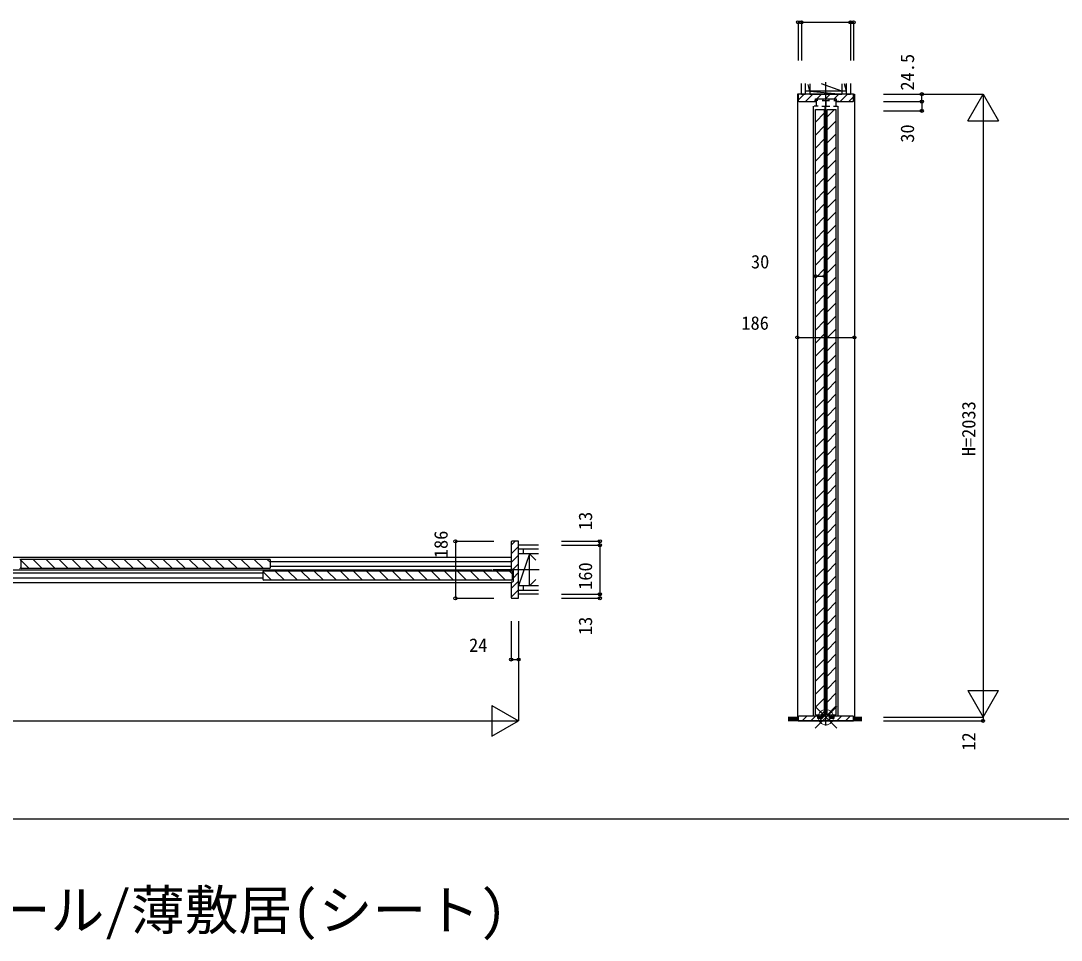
# Model space of a CAD drawing. Units: millimetres, scale not verified. Extents: x -14341 to 14340, y -10000 to 10000.
# Drawn here: x -839 to 2555, y -7148 to -4148 of the extents above; entities that cross this region are included whole.
import ezdxf
from ezdxf.enums import TextEntityAlignment as Align

# ---------------------------------------------------------------- set-up
doc = ezdxf.new("R2010")
doc.units = ezdxf.units.MM
doc.header["$LTSCALE"] = 50
for name, color, linetype in [('0-0_0', 7, 'Continuous'), ('0-2_YKK_B1', 4, 'Continuous'), ('0-3_YKK_C1', 4, 'Continuous'), ('0-4_YKK_F1', 7, 'Continuous'), ('0-6_YKK_N1', 2, 'Continuous'), ('0-7_YKK_Z1', 7, 'Continuous')]:
    doc.layers.add(name, color=color, linetype=linetype)
doc.layers.add('0-5_YKK_IN', color=1, linetype='Continuous', lineweight=18)
doc.styles.add('ＭＳ ゴシック', font='')
doc.styles.get('ＭＳ ゴシック').set_extended_font_data('MS Gothic')

msp = doc.modelspace()

# ---------------------------------------------------------------- linework, layer by layer
at = {"layer": '0-2_YKK_B1'}
for p, q in [((760.52, -5859.22), (773.33, -5846.4)), ((760.52, -5848.4), (760.52, -5936.4)), ((760.52, -5887.5), (784.52, -5863.5)), ((784.52, -6019.4), (784.52, -5859.4)), ((-2438.48, -5897.9), (760.52, -5897.9)), ((760.52, -5915.78), (784.52, -5891.78)), ((-838.98, -5908.7), (-838.98, -5932.1)), ((-838.98, -5908.7), (-838.98, -5932.1)), ((-811.31, -5935.4), (-838.87, -5907.84)), ((-28.28, -5905.4), (-835.68, -5905.4)), ((-28.28, -5935.4), (-835.68, -5935.4)), ((-768.89, -5935.4), (-798.89, -5905.4)), ((-726.46, -5935.4), (-756.46, -5905.4)), ((-684.03, -5935.4), (-714.03, -5905.4)), ((-641.61, -5935.4), (-671.61, -5905.4)), ((-599.18, -5935.4), (-629.18, -5905.4)), ((-556.75, -5935.4), (-586.75, -5905.4)), ((-514.33, -5935.4), (-544.33, -5905.4)), ((-471.9, -5935.4), (-501.9, -5905.4)), ((-429.47, -5935.4), (-459.47, -5905.4)), ((-387.05, -5935.4), (-417.05, -5905.4)), ((-344.62, -5935.4), (-374.62, -5905.4)), ((-302.19, -5935.4), (-332.19, -5905.4)), ((-259.77, -5935.4), (-289.77, -5905.4)), ((-217.34, -5935.4), (-247.34, -5905.4)), ((-174.92, -5935.4), (-204.92, -5905.4)), ((-132.49, -5935.4), (-162.49, -5905.4)), ((-90.06, -5935.4), (-120.06, -5905.4)), ((-47.64, -5935.4), (-77.64, -5905.4)), ((-24.98, -5915.63), (-35.21, -5905.4)), ((-24.98, -5932.1), (-24.98, -5908.7)), ((-24.98, -5911.9), (760.52, -5911.9)), ((760.52, -5928.9), (-24.98, -5928.9)), ((761.52, -5937.4), (764.52, -5937.4)), ((766.23, -5938.36), (784.52, -5920.07)), ((-1628.48, -5949.9), (-49.48, -5949.9)), ((-49.48, -5966.9), (-1628.48, -5966.9)), ((-49.48, -5946.7), (-49.48, -5970.1)), ((-21.31, -5973.4), (-49.24, -5945.47)), ((761.72, -5943.4), (-46.18, -5943.4)), ((21.11, -5973.4), (-8.89, -5943.4)), ((63.54, -5973.4), (33.54, -5943.4)), ((105.97, -5973.4), (75.97, -5943.4)), ((148.39, -5973.4), (118.39, -5943.4)), ((190.82, -5973.4), (160.82, -5943.4)), ((233.25, -5973.4), (203.25, -5943.4)), ((275.67, -5973.4), (245.67, -5943.4)), ((318.1, -5973.4), (288.1, -5943.4)), ((360.53, -5973.4), (330.53, -5943.4)), ((402.95, -5973.4), (372.95, -5943.4)), ((445.38, -5973.4), (415.38, -5943.4)), ((487.81, -5973.4), (457.81, -5943.4)), ((530.23, -5973.4), (500.23, -5943.4)), ((572.66, -5973.4), (542.66, -5943.4)), ((615.08, -5973.4), (585.08, -5943.4)), ((657.51, -5973.4), (627.51, -5943.4)), ((699.94, -5973.4), (669.94, -5943.4)), ((742.36, -5973.4), (712.36, -5943.4)), ((765.02, -5953.63), (754.79, -5943.4)), ((765.02, -5970.1), (765.02, -5946.7)), ((766.52, -5939.4), (766.52, -5977.4)), ((766.52, -5966.35), (784.52, -5948.35)), ((-2438.48, -5980.4), (760.52, -5980.4)), ((761.72, -5973.4), (-46.18, -5973.4)), ((760.52, -6000.64), (784.52, -5976.64)), ((760.52, -5980.4), (760.52, -6030.4)), ((760.52, -6028.92), (784.52, -6004.92)), ((764.52, -5979.4), (761.52, -5979.4))]:
    msp.add_line(p, q, dxfattribs=at)
for points in [[(784.52, -6007.4), (784.52, -5871.4), (784.52, -5846.4), (762.52, -5846.4)], [(762.52, -6032.4), (784.52, -6032.4), (784.52, -6007.4)]]:
    msp.add_lwpolyline(points, dxfattribs=at)
for centre, radius, start, end in [((762.52, -5848.4), 2, 90.00001, 179.99999), ((-842.28, -5908.7), 3.3, 0, 90), ((-842.28, -5932.1), 3.3, 270, 0), ((-835.68, -5908.7), 3.3, 90, 180), ((-835.68, -5932.1), 3.3, 180, 270), ((-28.28, -5908.7), 3.3, 0, 90), ((-28.28, -5932.1), 3.3, 270, 0), ((761.52, -5936.4), 1, 180.00001, 269.99999), ((764.52, -5939.4), 2, 0.00001, 89.99999), ((-46.18, -5946.7), 3.3, 90, 180), ((-46.18, -5970.1), 3.3, 180, 270), ((761.72, -5946.7), 3.3, 0, 90), ((761.72, -5970.1), 3.3, 270, 0), ((761.52, -5980.4), 1, 90.00001, 179.99999), ((764.52, -5977.4), 2, 270.00001, 359.99999), ((762.52, -6030.4), 2, 180.00001, 269.99999)]:
    msp.add_arc(centre, radius, start, end, dxfattribs=at)
at = {"layer": '0-3_YKK_C1'}
for p, q in [((1696.51, -4407.2), (1716.31, -4387.4)), ((1720.59, -4411.4), (1744.59, -4387.4)), ((1748.88, -4411.4), (1753.41, -4406.87)), ((1757.28, -4403), (1772.88, -4387.4)), ((1758.61, -4403), (1777.41, -4403)), ((1758.61, -4408.1), (1758.61, -4403)), ((1775.41, -4408.1), (1798.61, -4408.1)), ((1777.41, -4403), (1777.41, -4408.1)), ((1785.56, -4403), (1801.16, -4387.4)), ((1787.01, -4408.1), (1787.01, -4426.6)), ((1796.61, -4403), (1796.61, -4408.1)), ((1813.84, -4403), (1829.44, -4387.4)), ((1833.73, -4411.4), (1857.73, -4387.4)), ((1862.01, -4411.4), (1877.51, -4395.9)), ((1877.51, -4409.4), (1877.51, -4387.4)), ((1745.21, -4411.6), (1754.91, -4411.6)), ((1747.01, -6418.67), (1747.01, -4426.78)), ((1761.81, -4426.6), (1749.21, -4426.6)), ((1753.01, -4437.2), (1783.01, -4437.2)), ((1753.01, -6412.2), (1753.01, -4437.2)), ((1774.21, -4426.6), (1799.81, -4426.6)), ((1783.01, -6412.2), (1783.01, -4437.2)), ((1785.01, -6417.4), (1785.01, -4426.78)), ((1791.01, -4437.2), (1821.01, -4437.2)), ((1791.01, -6412.2), (1791.01, -4437.2)), ((1791.01, -4461.82), (1815.62, -4437.2)), ((1812.21, -4426.6), (1824.81, -4426.6)), ((1828.81, -4411.6), (1819.11, -4411.6)), ((1821.01, -6412.2), (1821.01, -4437.2)), ((1827.01, -6418.67), (1827.01, -4426.78)), ((1753.01, -4478.79), (1783.01, -4448.79)), ((1791.01, -4504.24), (1821.01, -4474.24)), ((1753.01, -4521.21), (1783.01, -4491.21)), ((1753.01, -4563.64), (1783.01, -4533.64)), ((1791.01, -4546.67), (1821.01, -4516.67)), ((1753.01, -4606.06), (1783.01, -4576.06)), ((1791.01, -4589.09), (1821.01, -4559.09)), ((1791.01, -4631.52), (1821.01, -4601.52)), ((1753.01, -4648.49), (1783.01, -4618.49)), ((1791.01, -4673.95), (1821.01, -4643.95)), ((1753.01, -4690.92), (1783.01, -4660.92)), ((1753.01, -4733.34), (1783.01, -4703.34)), ((1791.01, -4716.37), (1821.01, -4686.37)), ((1753.01, -4775.77), (1783.01, -4745.77)), ((1791.01, -4758.8), (1821.01, -4728.8)), ((1791.01, -4801.23), (1821.01, -4771.23)), ((1753.01, -4818.2), (1783.01, -4788.2)), ((1791.01, -4843.65), (1821.01, -4813.65)), ((1753.01, -4860.62), (1783.01, -4830.62)), ((1753.01, -4903.05), (1783.01, -4873.05)), ((1791.01, -4886.08), (1821.01, -4856.08)), ((1753.01, -4945.48), (1783.01, -4915.48)), ((1791.01, -4928.51), (1821.01, -4898.51)), ((1791.01, -4970.93), (1821.01, -4940.93)), ((1753.01, -4987.9), (1783.01, -4957.9)), ((1791.01, -5013.36), (1821.01, -4983.36)), ((1753.01, -5030.33), (1783.01, -5000.33)), ((1753.01, -5072.76), (1783.01, -5042.76)), ((1791.01, -5055.78), (1821.01, -5025.78)), ((1753.01, -5115.18), (1783.01, -5085.18)), ((1791.01, -5098.21), (1821.01, -5068.21)), ((1791.01, -5140.64), (1821.01, -5110.64)), ((1753.01, -5157.61), (1783.01, -5127.61)), ((1791.01, -5183.06), (1821.01, -5153.06)), ((1753.01, -5200.03), (1783.01, -5170.03)), ((1753.01, -5242.46), (1783.01, -5212.46)), ((1791.01, -5225.49), (1821.01, -5195.49)), ((1753.01, -5284.89), (1783.01, -5254.89)), ((1791.01, -5267.92), (1821.01, -5237.92)), ((1791.01, -5310.34), (1821.01, -5280.34)), ((1753.01, -5327.31), (1783.01, -5297.31)), ((1791.01, -5352.77), (1821.01, -5322.77)), ((1753.01, -5369.74), (1783.01, -5339.74)), ((1753.01, -5412.17), (1783.01, -5382.17)), ((1791.01, -5395.2), (1821.01, -5365.2)), ((1753.01, -5454.59), (1783.01, -5424.59)), ((1791.01, -5437.62), (1821.01, -5407.62)), ((1791.01, -5480.05), (1821.01, -5450.05)), ((1753.01, -5497.02), (1783.01, -5467.02)), ((1791.01, -5522.48), (1821.01, -5492.48)), ((1753.01, -5539.45), (1783.01, -5509.45)), ((1753.01, -5581.87), (1783.01, -5551.87)), ((1791.01, -5564.9), (1821.01, -5534.9)), ((1753.01, -5624.3), (1783.01, -5594.3)), ((1791.01, -5607.33), (1821.01, -5577.33)), ((1791.01, -5649.75), (1821.01, -5619.75)), ((1753.01, -5666.73), (1783.01, -5636.73)), ((1791.01, -5692.18), (1821.01, -5662.18)), ((1753.01, -5709.15), (1783.01, -5679.15)), ((1753.01, -5751.58), (1783.01, -5721.58)), ((1791.01, -5734.61), (1821.01, -5704.61)), ((1753.01, -5794), (1783.01, -5764)), ((1791.01, -5777.03), (1821.01, -5747.03)), ((1791.01, -5819.46), (1821.01, -5789.46)), ((1753.01, -5836.43), (1783.01, -5806.43)), ((1791.01, -5861.89), (1821.01, -5831.89)), ((1753.01, -5878.86), (1783.01, -5848.86)), ((1753.01, -5921.28), (1783.01, -5891.28)), ((1791.01, -5904.31), (1821.01, -5874.31)), ((1753.01, -5963.71), (1783.01, -5933.71)), ((1791.01, -5946.74), (1821.01, -5916.74)), ((1791.01, -5989.17), (1821.01, -5959.17)), ((1753.01, -6006.14), (1783.01, -5976.14)), ((1791.01, -6031.59), (1821.01, -6001.59)), ((1753.01, -6048.56), (1783.01, -6018.56)), ((1753.01, -6090.99), (1783.01, -6060.99)), ((1791.01, -6074.02), (1821.01, -6044.02)), ((1753.01, -6133.42), (1783.01, -6103.42)), ((1791.01, -6116.45), (1821.01, -6086.45)), ((1791.01, -6158.87), (1821.01, -6128.87)), ((1753.01, -6175.84), (1783.01, -6145.84)), ((1791.01, -6201.3), (1821.01, -6171.3)), ((1753.01, -6218.27), (1783.01, -6188.27)), ((1753.01, -6260.69), (1783.01, -6230.69)), ((1791.01, -6243.72), (1821.01, -6213.72)), ((1753.01, -6303.12), (1783.01, -6273.12)), ((1791.01, -6286.15), (1821.01, -6256.15)), ((1791.01, -6328.58), (1821.01, -6298.58)), ((1753.01, -6345.55), (1783.01, -6315.55)), ((1791.01, -6371), (1821.01, -6341)), ((1753.01, -6387.97), (1783.01, -6357.97)), ((1753.01, -6412.2), (1783.01, -6412.2)), ((1771.21, -6412.2), (1783.01, -6400.4)), ((1791.01, -6412.2), (1821.01, -6412.2)), ((1792.24, -6412.2), (1821.01, -6383.43)), ((1709.58, -6432.4), (1724.58, -6417.4)), ((1737.86, -6432.4), (1752.86, -6417.4)), ((1762.11, -6421.7), (1773.91, -6421.7)), ((1766.15, -6432.4), (1773.15, -6425.4)), ((1775.21, -6423.34), (1781.15, -6417.4)), ((1794.43, -6432.4), (1801.43, -6425.4)), ((1800.11, -6421.7), (1811.91, -6421.7)), ((1822.72, -6432.4), (1837.72, -6417.4)), ((1851, -6432.4), (1866, -6417.4))]:
    msp.add_line(p, q, dxfattribs=at)
for points in [[(1696.51, -4387.4), (1694.01, -4387.4), (1694.01, -6420.4)], [(1877.51, -4387.4), (1696.51, -4387.4), (1696.51, -4409.4)], [(1698.51, -4411.4), (1752.91, -4411.4), (1753.41, -4410.9), (1753.41, -4403), (1820.61, -4403), (1820.61, -4410.9), (1821.11, -4411.4), (1875.51, -4411.4)], [(1760.61, -4408.1), (1754.91, -4408.1), (1754.91, -4426.6)], [(1796.61, -4403), (1815.41, -4403), (1815.41, -4408.1)], [(1813.41, -4408.1), (1819.11, -4408.1), (1819.11, -4426.6)], [(1877.51, -4387.4), (1880.01, -4387.4), (1880.01, -6420.2)], [(1696.51, -6419.4), (1696.51, -6432.4), (1703.51, -6432.4)], [(1875.51, -6417.4), (1813.71, -6417.4), (1813.21, -6417.9), (1813.21, -6424.1), (1813.21, -6425.2), (1798.81, -6425.2), (1798.81, -6424.1), (1798.81, -6417.9), (1798.31, -6417.4), (1775.71, -6417.4), (1775.21, -6417.9), (1775.21, -6424.1), (1775.21, -6425.2), (1760.81, -6425.2), (1760.81, -6424.1), (1760.81, -6417.9), (1760.31, -6417.4), (1698.51, -6417.4)], [(1703.51, -6432.4), (1870.51, -6432.4), (1877.51, -6432.4), (1877.51, -6419.4)], [(1759.48, -6416.2), (1762.11, -6416.2), (1762.11, -6425.2)], [(1762.11, -6420.2), (1766.31, -6420.2), (1766.31, -6418.4)], [(1769.71, -6418.4), (1769.71, -6420.2), (1773.91, -6420.2)], [(1773.91, -6425.2), (1773.91, -6416.2), (1776.54, -6416.2)], [(1797.48, -6416.2), (1800.11, -6416.2), (1800.11, -6425.2)], [(1800.11, -6420.2), (1804.31, -6420.2), (1804.31, -6418.4)], [(1807.71, -6418.4), (1807.71, -6420.2), (1811.91, -6420.2)], [(1811.91, -6425.2), (1811.91, -6416.2), (1814.54, -6416.2)]]:
    msp.add_lwpolyline(points, dxfattribs=at)
for centre, radius, start, end in [((1698.51, -4409.4), 2, 180.00001, 269.99999), ((1875.51, -4409.4), 2, 270.00001, 359.99999), ((1698.51, -6419.4), 2, 90.00001, 179.99999), ((1768.01, -6418.4), 1.7, 359.99999, 180.00001), ((1806.01, -6418.4), 1.7, 359.99999, 180.00001), ((1875.51, -6419.4), 2, 0.00001, 89.99999)]:
    msp.add_arc(centre, radius, start, end, dxfattribs=at)
at = {"layer": '0-4_YKK_F1'}
msp.add_line((-14340.8, -6752.4), (14159.2, -6752.4), dxfattribs=at)
at = {"layer": '0-5_YKK_IN'}
for p, q in [((1751.66, -6455.76), (1822.37, -6385.04)), ((1751.66, -6385.04), (1822.37, -6455.76))]:
    msp.add_line(p, q, dxfattribs=at)
msp.add_circle((1787.01, -6420.4), 25, dxfattribs=at)
at = {"layer": '0-6_YKK_N1'}
for p, q in [((1696.51, -4153.03), (1696.51, -4278.03)), ((1707.01, -4153.03), (1696.51, -4153.03)), ((1707.01, -4153.03), (1707.01, -4278.03)), ((1707.01, -4153.03), (1867.01, -4153.03)), ((1867.01, -4153.03), (1867.01, -4278.03)), ((1867.01, -4153.03), (1877.51, -4153.03)), ((1877.51, -4153.03), (1877.51, -4278.03)), ((1974.9, -4387.4), (2299.9, -4387.4)), ((2249.9, -4474), (2299.9, -4387.4)), ((2299.9, -4387.4), (2349.9, -4474)), ((2299.9, -4387.4), (2299.9, -6420.4)), ((1974.9, -4441.9), (2099.9, -4441.9)), ((2099.9, -4411.9), (2099.9, -4441.9)), ((2249.9, -4474), (2349.9, -4474)), ((1753.01, -4981.29), (1783.01, -4981.29)), ((1694.01, -5181.29), (1880.01, -5181.29)), ((578.52, -5846.4), (703.52, -5846.4)), ((578.52, -5846.4), (578.52, -6032.4)), ((924.69, -5846.4), (1049.69, -5846.4)), ((924.69, -5859.4), (1049.69, -5859.4)), ((1049.69, -5859.4), (1049.69, -5846.4)), ((1049.69, -5859.4), (1049.69, -6019.4)), ((578.52, -6032.4), (703.52, -6032.4)), ((924.69, -6019.4), (1049.69, -6019.4)), ((924.69, -6032.4), (1049.69, -6032.4)), ((1049.69, -6019.4), (1049.69, -6032.4)), ((784.52, -6107.4), (784.52, -6432.4)), ((2249.9, -6333.8), (2349.9, -6333.8)), ((2249.9, -6333.8), (2299.9, -6420.4)), ((2299.9, -6420.4), (2349.9, -6333.8)), ((697.91, -6382.4), (697.91, -6482.4)), ((697.91, -6382.4), (784.52, -6432.4)), ((-2462.48, -6432.4), (784.52, -6432.4)), ((697.91, -6482.4), (784.52, -6432.4)), ((1974.9, -6420.4), (2299.9, -6420.4)), ((1974.9, -6432.4), (2299.9, -6432.4)), ((2299.9, -6420.4), (2299.9, -6432.4))]:
    msp.add_line(p, q, dxfattribs=at)
for points in [[(1974.9, -4411.9), (2099.9, -4411.9), (2099.9, -4387.4)], [(760.52, -6107.4), (760.52, -6232.4), (784.52, -6232.4)]]:
    msp.add_lwpolyline(points, dxfattribs=at)
for centre in [(1696.51, -4153.03), (1707.01, -4153.03), (1867.01, -4153.03), (1877.51, -4153.03), (2099.9, -4387.4), (2099.9, -4411.9), (2099.9, -4441.9), (1753.01, -4981.29), (1783.01, -4981.29), (1694.01, -5181.29), (1880.01, -5181.29), (578.52, -5846.4), (1049.69, -5846.4), (1049.69, -5859.4), (578.52, -6032.4), (1049.69, -6019.4), (1049.69, -6032.4), (760.52, -6232.4), (784.52, -6232.4), (2299.9, -6432.4)]:
    msp.add_circle(centre, 5, dxfattribs=at)
at = {"layer": '0-7_YKK_Z1'}
for p, q in [((1707.01, -4387.4), (1707.01, -4353.03)), ((1719.51, -4353.03), (1719.51, -4387.4)), ((1854.51, -4377.4), (1719.51, -4377.4)), ((1734.51, -4377.4), (1728.76, -4355.93)), ((1734.51, -4353.22), (1734.51, -4387.4)), ((1734.51, -4377.4), (1839.51, -4387.4)), ((1839.51, -4377.4), (1772.78, -4353.22)), ((1787.01, -6448.06), (1787.01, -4347.85)), ((1839.51, -4353.22), (1839.51, -4387.4)), ((1854.51, -4377.4), (1848.1, -4353.48)), ((1854.51, -4387.4), (1854.51, -4353.03)), ((1867.01, -4353.03), (1867.01, -4387.4)), ((1707.01, -4387.4), (1719.51, -4387.4)), ((1734.51, -4387.4), (1839.51, -4387.4)), ((1854.51, -4387.4), (1867.01, -4387.4)), ((849.69, -5859.4), (784.52, -5859.4)), ((849.69, -5871.9), (784.52, -5871.9)), ((849.69, -5886.9), (784.52, -5886.9)), ((820.52, -5886.9), (784.52, -5991.9)), ((799.52, -5871.9), (799.52, -5886.9)), ((820.52, -5991.9), (820.52, -5886.9)), ((820.52, -5886.9), (841.29, -5907.67)), ((-2529.19, -5939.4), (697.27, -5939.4)), ((852.14, -5939.4), (700.27, -5939.4)), ((820.52, -5991.9), (841.29, -5971.13)), ((849.69, -5991.9), (784.52, -5991.9)), ((799.52, -5991.9), (799.52, -6006.9)), ((849.69, -6006.9), (784.52, -6006.9)), ((849.69, -6006.9), (784.52, -6006.9)), ((849.69, -6019.4), (784.52, -6019.4)), ((1664.51, -6420.2), (1696.51, -6420.2)), ((1696.51, -6423.2), (1664.51, -6423.2)), ((1696.51, -6426.2), (1664.51, -6426.2)), ((1696.51, -6429.2), (1664.51, -6429.2)), ((1904.51, -6432.4), (1664.51, -6432.4)), ((1877.51, -6420.4), (1904.51, -6420.4)), ((1877.51, -6423.2), (1904.51, -6423.2)), ((1877.51, -6426.2), (1904.51, -6426.2)), ((1877.51, -6429.2), (1904.51, -6429.2))]:
    msp.add_line(p, q, dxfattribs=at)

# ---------------------------------------------------------------- texts
at = {"layer": '0-0_0', "style": 'ＭＳ ゴシック'}
msp.add_text('枠見込み140/ラウンドレール/薄敷居(シート)', height=128.3, dxfattribs=at).set_placement((-2840.8, -7152.4), align=Align.BOTTOM_LEFT)
at = {"layer": '0-6_YKK_N1', "style": 'ＭＳ ゴシック'}
for s, p in [('24.5', (2087.9, -4375.65)), ('30', (2087.9, -4545.87)), ('H=2033', (2287.9, -5568.9)), ('13', (1037.69, -5810)), ('186', (566.52, -5901.56)), ('160', (1037.69, -6004.93)), ('13', (1037.69, -6152.4)), ('12', (2288.08, -6529.7))]:
    msp.add_text(s, height=43.99, rotation=90, dxfattribs=at).set_placement(p, align=Align.BOTTOM_LEFT)
for s, p in [('30', (1542.59, -4969.29)), ('186', (1511.3, -5169.29)), ('24', (623.23, -6220.4))]:
    msp.add_text(s, height=43.99, dxfattribs=at).set_placement(p, align=Align.BOTTOM_LEFT)

doc.saveas('drawing.dxf')
